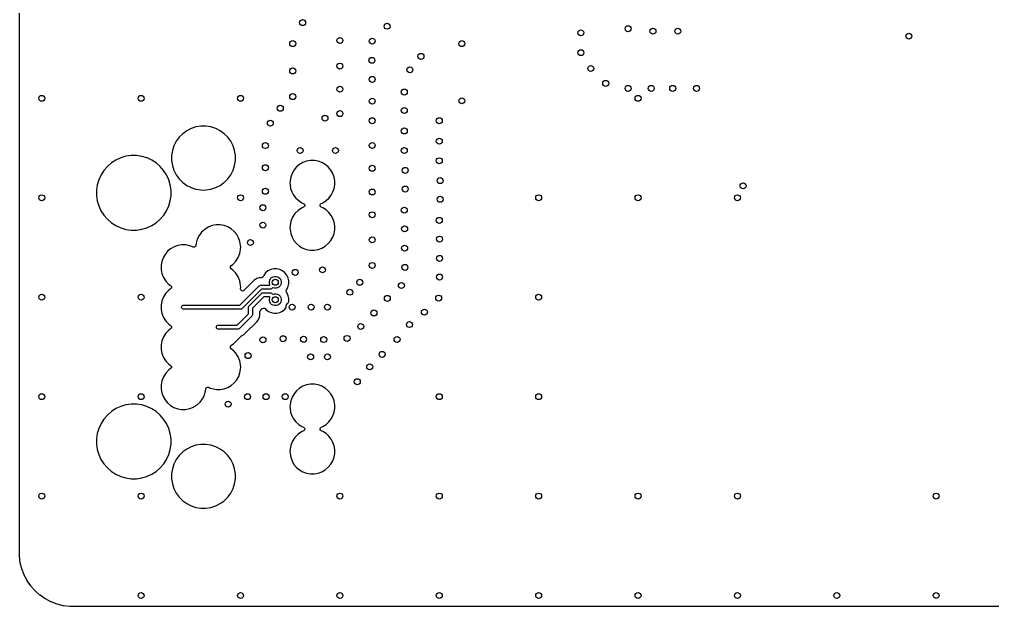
# Model space of a CAD drawing. Header units: inches. Extents: x 5.8 to 18, y -6.4 to -1.3.
# Drawn here: x 14.091 to 16.049, y -6.36 to -5.18 of the extents above; entities that cross this region are included whole.
import ezdxf

# ---------------------------------------------------------------- set-up
doc = ezdxf.new("R2010")
doc.units = ezdxf.units.IN
doc.header["$MEASUREMENT"] = 0
doc.layers.add('B.Cu', color=153, linetype='CONTINUOUS', true_color=0x4d7fc4)

msp = doc.modelspace()

# ---------------------------------------------------------------- linework, layer by layer
at = {"layer": 'B.Cu', "linetype": 'CONTINUOUS'}
for p, q in [((14.0907, -5.2408), (14.0907, -4.7533)), ((14.0907, -5.2658), (14.0907, -5.2408)), ((14.0907, -5.5283), (14.0907, -5.2658)), ((14.4274, -5.4033), (14.4192, -5.4093)), ((14.4364, -5.3987), (14.4274, -5.4033)), ((14.446, -5.3956), (14.4364, -5.3987)), ((14.456, -5.394), (14.446, -5.3956)), ((14.4611, -5.3939), (14.456, -5.394)), ((14.4661, -5.394), (14.4611, -5.3939)), ((14.4761, -5.3956), (14.4661, -5.394)), ((14.4857, -5.3987), (14.4761, -5.3956)), ((14.4947, -5.4033), (14.4857, -5.3987)), ((14.5029, -5.4093), (14.4947, -5.4033)), ((14.4121, -5.4164), (14.4062, -5.4246)), ((14.4192, -5.4093), (14.4121, -5.4164)), ((14.51, -5.4164), (14.5029, -5.4093)), ((14.516, -5.4246), (14.51, -5.4164)), ((14.3984, -5.4432), (14.3969, -5.4532)), ((14.4016, -5.4336), (14.3984, -5.4432)), ((14.4062, -5.4246), (14.4016, -5.4336)), ((14.5206, -5.4336), (14.516, -5.4246)), ((14.5237, -5.4432), (14.5206, -5.4336)), ((14.5253, -5.4532), (14.5237, -5.4432)), ((14.2849, -5.4623), (14.2758, -5.4681)), ((14.2946, -5.4578), (14.2849, -5.4623)), ((14.3049, -5.4548), (14.2946, -5.4578)), ((14.3156, -5.4533), (14.3049, -5.4548)), ((14.3209, -5.4532), (14.3156, -5.4533)), ((14.3262, -5.4533), (14.3209, -5.4532)), ((14.3368, -5.4549), (14.3262, -5.4533)), ((14.3471, -5.4579), (14.3368, -5.4549)), ((14.3478, -5.4582), (14.3471, -5.4579)), ((14.3568, -5.4624), (14.3478, -5.4582)), ((14.3658, -5.4682), (14.3568, -5.4624)), ((14.3969, -5.4532), (14.3968, -5.4582)), ((14.3968, -5.4582), (14.3969, -5.4633)), ((14.3969, -5.4633), (14.3984, -5.4733)), ((14.5237, -5.4733), (14.5253, -5.4633)), ((14.5254, -5.4582), (14.5253, -5.4532)), ((14.5253, -5.4633), (14.5254, -5.4582)), ((14.6765, -5.4631), (14.6686, -5.4645)), ((14.6803, -5.463), (14.6765, -5.4631)), ((14.6842, -5.4631), (14.6803, -5.463)), ((14.692, -5.4646), (14.6842, -5.4631)), ((14.2607, -5.4832), (14.2549, -5.4923)), ((14.2677, -5.4751), (14.2607, -5.4832)), ((14.2758, -5.4681), (14.2677, -5.4751)), ((14.3739, -5.4752), (14.3658, -5.4682)), ((14.3809, -5.4833), (14.3739, -5.4752)), ((14.3984, -5.4733), (14.4016, -5.4829)), ((14.4016, -5.4829), (14.4062, -5.4919)), ((14.516, -5.4919), (14.5206, -5.4829)), ((14.5206, -5.4829), (14.5237, -5.4733)), ((14.6433, -5.4823), (14.6393, -5.4891)), ((14.6483, -5.4762), (14.6433, -5.4823)), ((14.6544, -5.4711), (14.6483, -5.4762)), ((14.6612, -5.4672), (14.6544, -5.4711)), ((14.6686, -5.4645), (14.6612, -5.4672)), ((14.6994, -5.4673), (14.692, -5.4646)), ((14.7062, -5.4712), (14.6994, -5.4673)), ((14.7122, -5.4763), (14.7062, -5.4712)), ((14.7173, -5.4824), (14.7122, -5.4763)), ((14.7212, -5.4892), (14.7173, -5.4824)), ((14.2504, -5.502), (14.2474, -5.5123)), ((14.2549, -5.4923), (14.2504, -5.502)), ((14.3867, -5.4924), (14.3809, -5.4833)), ((14.3912, -5.5021), (14.3867, -5.4924)), ((14.3942, -5.5124), (14.3912, -5.5021)), ((14.4062, -5.4919), (14.4121, -5.5001)), ((14.4121, -5.5001), (14.4192, -5.5072)), ((14.5029, -5.5072), (14.51, -5.5001)), ((14.51, -5.5001), (14.516, -5.4919)), ((14.6366, -5.4965), (14.6352, -5.5043)), ((14.6393, -5.4891), (14.6366, -5.4965)), ((14.7239, -5.4966), (14.7212, -5.4892)), ((14.7253, -5.5044), (14.7239, -5.4966)), ((14.2474, -5.5123), (14.2459, -5.523)), ((14.3957, -5.523), (14.3942, -5.5124)), ((14.4192, -5.5072), (14.4274, -5.5132)), ((14.4274, -5.5132), (14.4364, -5.5177)), ((14.4364, -5.5177), (14.446, -5.5209)), ((14.446, -5.5209), (14.456, -5.5225)), ((14.456, -5.5225), (14.4611, -5.5226)), ((14.4611, -5.5226), (14.4661, -5.5225)), ((14.4661, -5.5225), (14.4761, -5.5209)), ((14.4761, -5.5209), (14.4857, -5.5177)), ((14.4857, -5.5177), (14.4947, -5.5132)), ((14.4947, -5.5132), (14.5015, -5.5083)), ((14.5015, -5.5083), (14.5029, -5.5072)), ((14.6352, -5.5043), (14.6351, -5.5083)), ((14.6351, -5.5083), (14.6352, -5.512)), ((14.6352, -5.512), (14.6365, -5.5194)), ((14.6365, -5.5194), (14.6389, -5.5265)), ((14.7216, -5.5265), (14.7241, -5.5194)), ((14.7241, -5.5194), (14.7253, -5.512)), ((14.7254, -5.5083), (14.7253, -5.5044)), ((14.7253, -5.512), (14.7254, -5.5083)), ((14.0907, -5.6779), (14.0907, -5.5283)), ((14.2459, -5.523), (14.2458, -5.5283)), ((14.2458, -5.5283), (14.2459, -5.5337)), ((14.2459, -5.5337), (14.2474, -5.5443)), ((14.3942, -5.5443), (14.3957, -5.5336)), ((14.3958, -5.5283), (14.3957, -5.523)), ((14.3957, -5.5336), (14.3958, -5.5283)), ((14.6389, -5.5265), (14.6425, -5.5331)), ((14.6425, -5.5331), (14.6471, -5.539)), ((14.6471, -5.539), (14.6527, -5.544)), ((14.7078, -5.544), (14.7134, -5.539)), ((14.7134, -5.539), (14.718, -5.5331)), ((14.718, -5.5331), (14.7216, -5.5265)), ((14.2474, -5.5443), (14.2504, -5.5546)), ((14.2504, -5.5546), (14.2548, -5.5644)), ((14.3868, -5.5643), (14.3912, -5.5545)), ((14.3912, -5.5545), (14.3942, -5.5443)), ((14.6585, -5.5588), (14.6513, -5.5638)), ((14.6527, -5.544), (14.659, -5.5481)), ((14.6625, -5.557), (14.6585, -5.5588)), ((14.659, -5.5481), (14.6625, -5.5497)), ((14.6625, -5.5497), (14.6643, -5.5513)), ((14.6638, -5.556), (14.6625, -5.557)), ((14.6648, -5.5538), (14.6638, -5.556)), ((14.6643, -5.5513), (14.6648, -5.5538)), ((14.6957, -5.5529), (14.6967, -5.5506)), ((14.6962, -5.5553), (14.6957, -5.5529)), ((14.698, -5.557), (14.6962, -5.5553)), ((14.6967, -5.5506), (14.698, -5.5497)), ((14.698, -5.5497), (14.7015, -5.5481)), ((14.7015, -5.5585), (14.698, -5.557)), ((14.7015, -5.5481), (14.7078, -5.544)), ((14.7078, -5.5626), (14.7015, -5.5585)), ((14.2548, -5.5644), (14.2606, -5.5734)), ((14.2606, -5.5734), (14.2677, -5.5815)), ((14.374, -5.5814), (14.381, -5.5733)), ((14.381, -5.5733), (14.3868, -5.5643)), ((14.6403, -5.5774), (14.637, -5.5855)), ((14.6451, -5.5701), (14.6403, -5.5774)), ((14.6513, -5.5638), (14.6451, -5.5701)), ((14.7134, -5.5677), (14.7078, -5.5626)), ((14.718, -5.5736), (14.7134, -5.5677)), ((14.7216, -5.5802), (14.718, -5.5736)), ((14.724, -5.5873), (14.7216, -5.5802)), ((14.2677, -5.5815), (14.2758, -5.5885)), ((14.2758, -5.5885), (14.2848, -5.5943)), ((14.2848, -5.5943), (14.2946, -5.5987)), ((14.2946, -5.5987), (14.3049, -5.6017)), ((14.3369, -5.6016), (14.3471, -5.5986)), ((14.3471, -5.5986), (14.3569, -5.5942)), ((14.3569, -5.5942), (14.3659, -5.5884)), ((14.3659, -5.5884), (14.374, -5.5814)), ((14.4707, -5.5973), (14.4636, -5.6017)), ((14.4785, -5.5942), (14.4707, -5.5973)), ((14.4868, -5.5927), (14.4785, -5.5942)), ((14.491, -5.5926), (14.4868, -5.5927)), ((14.4949, -5.5927), (14.491, -5.5926)), ((14.5026, -5.5941), (14.4949, -5.5927)), ((14.51, -5.5968), (14.5026, -5.5941)), ((14.5168, -5.6008), (14.51, -5.5968)), ((14.5228, -5.6059), (14.5168, -5.6008)), ((14.6353, -5.5941), (14.6351, -5.5984)), ((14.6351, -5.5984), (14.6352, -5.6023)), ((14.637, -5.5855), (14.6353, -5.5941)), ((14.7253, -5.5947), (14.724, -5.5873)), ((14.7254, -5.5984), (14.7253, -5.5947)), ((14.7253, -5.6023), (14.7254, -5.5984)), ((14.3049, -5.6017), (14.3156, -5.6032)), ((14.3156, -5.6032), (14.3209, -5.6033)), ((14.3209, -5.6033), (14.3262, -5.6032)), ((14.3262, -5.6032), (14.3369, -5.6016)), ((14.4523, -5.6141), (14.4486, -5.6217)), ((14.4574, -5.6074), (14.4523, -5.6141)), ((14.4636, -5.6017), (14.4574, -5.6074)), ((14.5279, -5.6119), (14.5228, -5.6059)), ((14.5318, -5.6187), (14.5279, -5.6119)), ((14.5345, -5.6261), (14.5318, -5.6187)), ((14.6352, -5.6023), (14.6366, -5.6101)), ((14.6366, -5.6101), (14.6393, -5.6175)), ((14.6393, -5.6175), (14.6432, -5.6244)), ((14.7173, -5.6243), (14.7212, -5.6175)), ((14.7212, -5.6175), (14.7239, -5.6101)), ((14.7239, -5.6101), (14.7253, -5.6023)), ((14.4018, -5.6369), (14.3949, -5.6408)), ((14.4092, -5.6342), (14.4018, -5.6369)), ((14.417, -5.6328), (14.4092, -5.6342)), ((14.4209, -5.6327), (14.417, -5.6328)), ((14.4258, -5.633), (14.4209, -5.6327)), ((14.4357, -5.6353), (14.4258, -5.633)), ((14.4404, -5.6373), (14.4357, -5.6353)), ((14.4428, -5.6376), (14.4404, -5.6373)), ((14.4449, -5.6363), (14.4428, -5.6376)), ((14.4459, -5.6341), (14.4449, -5.6363)), ((14.4464, -5.6298), (14.4459, -5.6341)), ((14.4486, -5.6217), (14.4464, -5.6298)), ((14.5359, -5.6339), (14.5345, -5.6261)), ((14.536, -5.6378), (14.5359, -5.6339)), ((14.5359, -5.6421), (14.536, -5.6378)), ((14.6432, -5.6244), (14.6483, -5.6304)), ((14.6483, -5.6304), (14.6543, -5.6355)), ((14.6543, -5.6355), (14.6612, -5.6394)), ((14.6612, -5.6394), (14.6686, -5.642)), ((14.692, -5.642), (14.6994, -5.6393)), ((14.6994, -5.6393), (14.7062, -5.6353)), ((14.7062, -5.6353), (14.7122, -5.6303)), ((14.7122, -5.6303), (14.7173, -5.6243)), ((14.3799, -5.6588), (14.3772, -5.6662)), ((14.3838, -5.652), (14.3799, -5.6588)), ((14.3889, -5.6459), (14.3838, -5.652)), ((14.3949, -5.6408), (14.3889, -5.6459)), ((14.5263, -5.6659), (14.531, -5.6586)), ((14.531, -5.6586), (14.5343, -5.6506)), ((14.5343, -5.6506), (14.5359, -5.6421)), ((14.6686, -5.642), (14.6764, -5.6434)), ((14.6764, -5.6434), (14.6803, -5.6434)), ((14.6803, -5.6434), (14.6842, -5.6433)), ((14.6842, -5.6433), (14.692, -5.642)), ((14.0907, -6.0283), (14.0907, -5.6779)), ((14.3758, -5.674), (14.3757, -5.6779)), ((14.3757, -5.6779), (14.3758, -5.6822)), ((14.3772, -5.6662), (14.3758, -5.674)), ((14.5153, -5.6767), (14.5168, -5.6747)), ((14.5153, -5.6791), (14.5153, -5.6767)), ((14.5168, -5.6812), (14.5153, -5.6791)), ((14.5168, -5.6747), (14.5203, -5.6721)), ((14.5203, -5.6721), (14.5263, -5.6659)), ((14.3758, -5.6822), (14.3774, -5.6908)), ((14.3774, -5.6908), (14.3807, -5.6988)), ((14.5203, -5.6837), (14.5168, -5.6812)), ((14.5263, -5.69), (14.5203, -5.6837)), ((14.531, -5.6973), (14.5263, -5.69)), ((14.5342, -5.7053), (14.531, -5.6973)), ((14.581, -5.697), (14.5793, -5.6988)), ((14.5824, -5.6942), (14.581, -5.697)), ((14.5862, -5.6893), (14.5824, -5.6942)), ((14.5909, -5.6853), (14.5862, -5.6893)), ((14.5965, -5.6826), (14.5909, -5.6853)), ((14.596, -5.7009), (14.5982, -5.6987)), ((14.6025, -5.6812), (14.5965, -5.6826)), ((14.5982, -5.6987), (14.601, -5.6972)), ((14.601, -5.6972), (14.604, -5.6963)), ((14.6055, -5.6811), (14.6025, -5.6812)), ((14.604, -5.6963), (14.6071, -5.6963)), ((14.6085, -5.6812), (14.6055, -5.6811)), ((14.6071, -5.6963), (14.6101, -5.6972)), ((14.6145, -5.6826), (14.6085, -5.6812)), ((14.6101, -5.6972), (14.6129, -5.6987)), ((14.6129, -5.6987), (14.6151, -5.7009)), ((14.62, -5.6852), (14.6145, -5.6826)), ((14.6248, -5.689), (14.62, -5.6852)), ((14.6286, -5.6938), (14.6248, -5.689)), ((14.6312, -5.6993), (14.6286, -5.6938)), ((14.3807, -5.6988), (14.3854, -5.706)), ((14.3854, -5.706), (14.3914, -5.7123)), ((14.3914, -5.7123), (14.3949, -5.7149)), ((14.3949, -5.7149), (14.3964, -5.7169)), ((14.3964, -5.7169), (14.3964, -5.7193)), ((14.5359, -5.7138), (14.5342, -5.7053)), ((14.5344, -5.7542), (14.5732, -5.7155)), ((14.5358, -5.7216), (14.536, -5.718)), ((14.536, -5.718), (14.5359, -5.7138)), ((14.5624, -5.7048), (14.5426, -5.7247)), ((14.5643, -5.7032), (14.5624, -5.7048)), ((14.5687, -5.7007), (14.5643, -5.7032)), ((14.5736, -5.6993), (14.5687, -5.7007)), ((14.5732, -5.7155), (14.5738, -5.715)), ((14.5761, -5.6993), (14.5736, -5.6993)), ((14.5738, -5.715), (14.5752, -5.7144)), ((14.5752, -5.7144), (14.5759, -5.7143)), ((14.5759, -5.7143), (14.5939, -5.7143)), ((14.5774, -5.6993), (14.5761, -5.6993)), ((14.5793, -5.6988), (14.5774, -5.6993)), ((14.5936, -5.7067), (14.5945, -5.7037)), ((14.5936, -5.7098), (14.5936, -5.7067)), ((14.5945, -5.7128), (14.5936, -5.7098)), ((14.5939, -5.7143), (14.5948, -5.7134)), ((14.5945, -5.7037), (14.596, -5.7009)), ((14.5948, -5.7134), (14.5945, -5.7128)), ((14.6129, -5.7178), (14.6101, -5.7193)), ((14.6151, -5.7156), (14.6129, -5.7178)), ((14.6151, -5.7009), (14.6166, -5.7037)), ((14.6166, -5.7128), (14.6151, -5.7156)), ((14.6166, -5.7037), (14.6175, -5.7067)), ((14.6175, -5.7098), (14.6166, -5.7128)), ((14.6175, -5.7067), (14.6175, -5.7098)), ((14.6295, -5.7213), (14.6316, -5.7163)), ((14.6326, -5.7053), (14.6312, -5.6993)), ((14.6316, -5.7163), (14.6326, -5.7109)), ((14.6327, -5.7083), (14.6326, -5.7053)), ((14.6326, -5.7109), (14.6327, -5.7083)), ((14.3807, -5.7374), (14.3775, -5.7455)), ((14.3854, -5.7302), (14.3807, -5.7374)), ((14.3914, -5.7239), (14.3854, -5.7302)), ((14.3949, -5.7213), (14.3914, -5.7239)), ((14.3964, -5.7193), (14.3949, -5.7213)), ((14.5362, -5.7236), (14.5358, -5.7216)), ((14.538, -5.7254), (14.5362, -5.7236)), ((14.5404, -5.7258), (14.538, -5.7254)), ((14.5776, -5.7222), (14.5388, -5.761)), ((14.5426, -5.7247), (14.5404, -5.7258)), ((14.5528, -5.7555), (14.5778, -5.7305)), ((14.5822, -5.7372), (14.5595, -5.7599)), ((14.5956, -5.7222), (14.5776, -5.7222)), ((14.5778, -5.7305), (14.5784, -5.73)), ((14.5784, -5.73), (14.5798, -5.7294)), ((14.5798, -5.7294), (14.5806, -5.7293)), ((14.5806, -5.7293), (14.5956, -5.7293)), ((14.5939, -5.7372), (14.5822, -5.7372)), ((14.5948, -5.7381), (14.5939, -5.7372)), ((14.5963, -5.7221), (14.5956, -5.7222)), ((14.5956, -5.7293), (14.5963, -5.7294)), ((14.5977, -5.7215), (14.5963, -5.7221)), ((14.5963, -5.7294), (14.5977, -5.73)), ((14.5983, -5.721), (14.5977, -5.7215)), ((14.5977, -5.73), (14.5983, -5.7305)), ((14.6004, -5.719), (14.5983, -5.721)), ((14.5983, -5.7305), (14.6004, -5.7325)), ((14.601, -5.7193), (14.6004, -5.719)), ((14.6004, -5.7325), (14.601, -5.7322)), ((14.604, -5.7202), (14.601, -5.7193)), ((14.601, -5.7322), (14.604, -5.7313)), ((14.6071, -5.7202), (14.604, -5.7202)), ((14.604, -5.7313), (14.6071, -5.7313)), ((14.6101, -5.7193), (14.6071, -5.7202)), ((14.6071, -5.7313), (14.6101, -5.7322)), ((14.6101, -5.7322), (14.6129, -5.7337)), ((14.6129, -5.7337), (14.6151, -5.7359)), ((14.6151, -5.7359), (14.6166, -5.7387)), ((14.6273, -5.7255), (14.628, -5.7236)), ((14.628, -5.7279), (14.6273, -5.7255)), ((14.628, -5.7236), (14.6295, -5.7213)), ((14.6294, -5.7302), (14.628, -5.7279)), ((14.6315, -5.7353), (14.6294, -5.7302)), ((14.6326, -5.7406), (14.6315, -5.7353)), ((14.3758, -5.754), (14.3757, -5.7583)), ((14.3775, -5.7455), (14.3758, -5.754)), ((14.417, -5.7574), (14.4176, -5.756)), ((14.417, -5.7589), (14.417, -5.7574)), ((14.4176, -5.756), (14.4186, -5.7549)), ((14.4186, -5.7549), (14.4201, -5.7543)), ((14.4201, -5.7543), (14.4208, -5.7542)), ((14.4208, -5.7542), (14.5344, -5.7542)), ((14.5516, -5.7582), (14.5517, -5.7575)), ((14.5517, -5.7575), (14.5523, -5.7561)), ((14.5523, -5.7561), (14.5528, -5.7555)), ((14.5936, -5.7417), (14.5945, -5.7387)), ((14.5936, -5.7448), (14.5936, -5.7417)), ((14.5945, -5.7478), (14.5936, -5.7448)), ((14.5945, -5.7387), (14.5948, -5.7381)), ((14.596, -5.7506), (14.5945, -5.7478)), ((14.5982, -5.7528), (14.596, -5.7506)), ((14.601, -5.7543), (14.5982, -5.7528)), ((14.604, -5.7552), (14.601, -5.7543)), ((14.6071, -5.7552), (14.604, -5.7552)), ((14.6101, -5.7543), (14.6071, -5.7552)), ((14.6129, -5.7528), (14.6101, -5.7543)), ((14.6151, -5.7506), (14.6129, -5.7528)), ((14.6166, -5.7478), (14.6151, -5.7506)), ((14.6166, -5.7387), (14.6175, -5.7417)), ((14.6175, -5.7448), (14.6166, -5.7478)), ((14.6175, -5.7417), (14.6175, -5.7448)), ((14.6276, -5.7567), (14.6284, -5.7537)), ((14.6276, -5.7589), (14.6276, -5.7567)), ((14.6284, -5.7537), (14.63, -5.7509)), ((14.63, -5.7509), (14.632, -5.749)), ((14.632, -5.749), (14.6326, -5.7463)), ((14.6327, -5.7433), (14.6326, -5.7406)), ((14.6326, -5.7463), (14.6327, -5.7433)), ((14.3757, -5.7583), (14.3758, -5.7625)), ((14.3758, -5.7625), (14.3774, -5.7711)), ((14.3774, -5.7711), (14.3807, -5.7791)), ((14.4176, -5.7604), (14.417, -5.7589)), ((14.4186, -5.7614), (14.4176, -5.7604)), ((14.4201, -5.762), (14.4186, -5.7614)), ((14.4208, -5.7621), (14.4201, -5.762)), ((14.536, -5.7621), (14.4208, -5.7621)), ((14.5288, -5.7944), (14.5516, -5.7716)), ((14.5583, -5.776), (14.5333, -5.8011)), ((14.5368, -5.762), (14.536, -5.7621)), ((14.5382, -5.7614), (14.5368, -5.762)), ((14.5388, -5.761), (14.5382, -5.7614)), ((14.5516, -5.7716), (14.5516, -5.7582)), ((14.5588, -5.7754), (14.5583, -5.776)), ((14.5594, -5.774), (14.5588, -5.7754)), ((14.5595, -5.7732), (14.5594, -5.774)), ((14.5595, -5.7599), (14.5595, -5.7732)), ((14.5733, -5.7806), (14.5745, -5.7757)), ((14.5745, -5.7757), (14.5746, -5.7732)), ((14.5746, -5.7677), (14.5753, -5.7653)), ((14.5746, -5.7732), (14.5746, -5.7677)), ((14.5753, -5.7653), (14.5758, -5.7649)), ((14.5758, -5.7649), (14.5795, -5.7611)), ((14.5795, -5.7611), (14.5817, -5.76)), ((14.5817, -5.76), (14.5841, -5.7604)), ((14.5841, -5.7604), (14.5852, -5.7612)), ((14.5852, -5.7612), (14.5872, -5.7634)), ((14.5872, -5.7634), (14.5919, -5.7668)), ((14.5919, -5.7668), (14.5971, -5.7691)), ((14.5971, -5.7691), (14.6027, -5.7703)), ((14.6027, -5.7703), (14.6055, -5.7704)), ((14.6055, -5.7704), (14.6085, -5.7703)), ((14.6085, -5.7703), (14.6145, -5.7689)), ((14.6145, -5.7689), (14.62, -5.7663)), ((14.62, -5.7663), (14.6248, -5.7625)), ((14.6248, -5.7625), (14.6276, -5.7589)), ((14.3807, -5.7791), (14.3854, -5.7863)), ((14.3854, -5.7863), (14.3914, -5.7926)), ((14.3914, -5.7926), (14.3949, -5.7952)), ((14.3949, -5.7952), (14.3964, -5.7972)), ((14.487, -5.7976), (14.4876, -5.7961)), ((14.4876, -5.7961), (14.4887, -5.7951)), ((14.4887, -5.7951), (14.4901, -5.7945)), ((14.4901, -5.7945), (14.4909, -5.7944)), ((14.4909, -5.7944), (14.5288, -5.7944)), ((14.5439, -5.8117), (14.569, -5.7868)), ((14.569, -5.7868), (14.5707, -5.7849)), ((14.5707, -5.7849), (14.5733, -5.7806)), ((14.3854, -5.8105), (14.3807, -5.8178)), ((14.3914, -5.8042), (14.3854, -5.8105)), ((14.3949, -5.8016), (14.3914, -5.8042)), ((14.3964, -5.7997), (14.3949, -5.8016)), ((14.3964, -5.7972), (14.3964, -5.7997)), ((14.487, -5.7991), (14.487, -5.7976)), ((14.4876, -5.8005), (14.487, -5.7991)), ((14.4887, -5.8016), (14.4876, -5.8005)), ((14.4901, -5.8022), (14.4887, -5.8016)), ((14.4909, -5.8023), (14.4901, -5.8022)), ((14.5305, -5.8023), (14.4909, -5.8023)), ((14.5227, -5.8303), (14.5376, -5.8162)), ((14.5312, -5.8022), (14.5305, -5.8023)), ((14.5327, -5.8016), (14.5312, -5.8022)), ((14.5333, -5.8011), (14.5327, -5.8016)), ((14.5376, -5.8162), (14.5386, -5.8155)), ((14.5386, -5.8155), (14.5401, -5.8148)), ((14.5401, -5.8148), (14.5427, -5.8129)), ((14.5427, -5.8129), (14.5439, -5.8117)), ((14.5439, -5.8117), (14.5439, -5.8117)), ((14.3758, -5.8343), (14.3757, -5.8386)), ((14.3775, -5.8258), (14.3758, -5.8343)), ((14.3807, -5.8178), (14.3775, -5.8258)), ((14.5153, -5.8373), (14.5168, -5.8353)), ((14.5168, -5.8353), (14.5184, -5.8342)), ((14.5168, -5.8353), (14.5168, -5.8353)), ((14.5184, -5.8342), (14.5213, -5.8318)), ((14.5213, -5.8318), (14.5226, -5.8304)), ((14.5226, -5.8304), (14.5227, -5.8303)), ((14.3757, -5.8386), (14.3758, -5.8428)), ((14.3758, -5.8428), (14.3774, -5.8514)), ((14.3774, -5.8514), (14.3807, -5.8594)), ((14.5153, -5.8398), (14.5153, -5.8373)), ((14.5168, -5.8418), (14.5153, -5.8398)), ((14.5203, -5.8444), (14.5168, -5.8418)), ((14.5216, -5.8457), (14.5203, -5.8444)), ((14.5263, -5.8506), (14.5216, -5.8457)), ((14.531, -5.8579), (14.5263, -5.8506)), ((14.3807, -5.8594), (14.3854, -5.8667)), ((14.3854, -5.8667), (14.3914, -5.8729)), ((14.3914, -5.8729), (14.3949, -5.8755)), ((14.5342, -5.8659), (14.531, -5.8579)), ((14.5359, -5.8744), (14.5342, -5.8659)), ((14.536, -5.8787), (14.5359, -5.8744)), ((14.3854, -5.8908), (14.3807, -5.8981)), ((14.3914, -5.8845), (14.3854, -5.8908)), ((14.3949, -5.8819), (14.3914, -5.8845)), ((14.3949, -5.8755), (14.3964, -5.8775)), ((14.3964, -5.88), (14.3949, -5.8819)), ((14.3964, -5.8775), (14.3964, -5.88)), ((14.5319, -5.8978), (14.5345, -5.8904)), ((14.5345, -5.8904), (14.5359, -5.8826)), ((14.5359, -5.8826), (14.536, -5.8787)), ((14.3775, -5.9061), (14.3758, -5.9146)), ((14.3807, -5.8981), (14.3775, -5.9061)), ((14.5168, -5.9157), (14.5229, -5.9106)), ((14.5229, -5.9106), (14.5279, -5.9046)), ((14.5279, -5.9046), (14.5302, -5.9007)), ((14.5302, -5.9007), (14.5319, -5.8978)), ((14.6765, -5.9131), (14.6686, -5.9145)), ((14.6803, -5.913), (14.6765, -5.9131)), ((14.6842, -5.9131), (14.6803, -5.913)), ((14.692, -5.9146), (14.6842, -5.9131)), ((14.3758, -5.9146), (14.3757, -5.9189)), ((14.3757, -5.9189), (14.3758, -5.9228)), ((14.3758, -5.9228), (14.3771, -5.9306)), ((14.3771, -5.9306), (14.3798, -5.938)), ((14.4631, -5.9349), (14.4653, -5.9268)), ((14.4653, -5.9268), (14.4657, -5.9226)), ((14.4657, -5.9226), (14.4668, -5.9203)), ((14.4668, -5.9203), (14.4689, -5.9191)), ((14.4689, -5.9191), (14.4714, -5.9194)), ((14.4714, -5.9194), (14.4714, -5.9194)), ((14.4714, -5.9194), (14.4745, -5.9208)), ((14.4745, -5.9208), (14.4809, -5.9228)), ((14.4809, -5.9228), (14.4876, -5.9237)), ((14.4876, -5.9237), (14.4909, -5.9237)), ((14.4909, -5.9237), (14.4949, -5.9237)), ((14.4949, -5.9237), (14.5027, -5.9223)), ((14.5027, -5.9223), (14.51, -5.9196)), ((14.51, -5.9196), (14.5168, -5.9157)), ((14.6433, -5.9323), (14.6393, -5.9391)), ((14.6483, -5.9262), (14.6433, -5.9323)), ((14.6544, -5.9211), (14.6483, -5.9262)), ((14.6612, -5.9172), (14.6544, -5.9211)), ((14.6686, -5.9145), (14.6612, -5.9172)), ((14.6994, -5.9173), (14.692, -5.9146)), ((14.7062, -5.9212), (14.6994, -5.9173)), ((14.7122, -5.9263), (14.7062, -5.9212)), ((14.7173, -5.9324), (14.7122, -5.9263)), ((14.7212, -5.9392), (14.7173, -5.9324)), ((14.3156, -5.9533), (14.3049, -5.9548)), ((14.3209, -5.9532), (14.3156, -5.9533)), ((14.3262, -5.9533), (14.3209, -5.9532)), ((14.3368, -5.9549), (14.3262, -5.9533)), ((14.3798, -5.938), (14.3838, -5.9448)), ((14.3838, -5.9448), (14.3888, -5.9509)), ((14.3888, -5.9509), (14.3949, -5.9559)), ((14.4482, -5.9548), (14.4544, -5.9491)), ((14.4544, -5.9491), (14.4594, -5.9424)), ((14.4594, -5.9424), (14.4631, -5.9349)), ((14.6366, -5.9465), (14.6352, -5.9543)), ((14.6393, -5.9391), (14.6366, -5.9465)), ((14.7239, -5.9466), (14.7212, -5.9392)), ((14.7253, -5.9544), (14.7239, -5.9466)), ((14.2758, -5.9681), (14.2677, -5.9751)), ((14.2849, -5.9623), (14.2758, -5.9681)), ((14.2946, -5.9578), (14.2849, -5.9623)), ((14.3049, -5.9548), (14.2946, -5.9578)), ((14.3471, -5.9579), (14.3368, -5.9549)), ((14.3568, -5.9624), (14.3471, -5.9579)), ((14.3658, -5.9682), (14.3568, -5.9624)), ((14.3739, -5.9752), (14.3658, -5.9682)), ((14.3949, -5.9559), (14.4017, -5.9598)), ((14.4017, -5.9598), (14.4092, -5.9625)), ((14.4092, -5.9625), (14.417, -5.9638)), ((14.417, -5.9638), (14.4209, -5.9639)), ((14.4209, -5.9639), (14.425, -5.9638)), ((14.425, -5.9638), (14.4333, -5.9623)), ((14.4333, -5.9623), (14.4411, -5.9592)), ((14.4411, -5.9592), (14.4426, -5.9583)), ((14.4426, -5.9583), (14.4482, -5.9548)), ((14.6352, -5.9543), (14.6351, -5.9583)), ((14.6351, -5.9583), (14.6352, -5.962)), ((14.6352, -5.962), (14.6365, -5.9694)), ((14.6365, -5.9694), (14.6389, -5.9765)), ((14.7216, -5.9765), (14.7241, -5.9694)), ((14.7241, -5.9694), (14.7253, -5.962)), ((14.7254, -5.9583), (14.7253, -5.9544)), ((14.7253, -5.962), (14.7254, -5.9583)), ((14.2549, -5.9923), (14.2504, -6.002)), ((14.2607, -5.9832), (14.2549, -5.9923)), ((14.2677, -5.9751), (14.2607, -5.9832)), ((14.3809, -5.9833), (14.3739, -5.9752)), ((14.3867, -5.9924), (14.3809, -5.9833)), ((14.3912, -6.0021), (14.3867, -5.9924)), ((14.6389, -5.9765), (14.6425, -5.9831)), ((14.6425, -5.9831), (14.6471, -5.989)), ((14.6471, -5.989), (14.6527, -5.994)), ((14.7086, -5.9933), (14.7134, -5.989)), ((14.7134, -5.989), (14.718, -5.9831)), ((14.718, -5.9831), (14.7216, -5.9765)), ((14.2504, -6.002), (14.2474, -6.0123)), ((14.3942, -6.0124), (14.3912, -6.0021)), ((14.6585, -6.0088), (14.6513, -6.0138)), ((14.6527, -5.994), (14.659, -5.9981)), ((14.6625, -6.007), (14.6585, -6.0088)), ((14.659, -5.9981), (14.6625, -5.9997)), ((14.6625, -5.9997), (14.6643, -6.0013)), ((14.6638, -6.006), (14.6625, -6.007)), ((14.6648, -6.0038), (14.6638, -6.006)), ((14.6643, -6.0013), (14.6648, -6.0038)), ((14.6957, -6.0029), (14.6967, -6.0006)), ((14.6962, -6.0053), (14.6957, -6.0029)), ((14.698, -6.007), (14.6962, -6.0053)), ((14.6967, -6.0006), (14.698, -5.9997)), ((14.698, -5.9997), (14.7015, -5.9981)), ((14.7015, -6.0085), (14.698, -6.007)), ((14.7015, -5.9981), (14.7078, -5.994)), ((14.7078, -6.0126), (14.7015, -6.0085)), ((14.7078, -5.994), (14.7086, -5.9933)), ((14.0907, -6.2523), (14.0907, -6.0283)), ((14.2459, -6.023), (14.2458, -6.0283)), ((14.2458, -6.0283), (14.2459, -6.0337)), ((14.2474, -6.0123), (14.2459, -6.023)), ((14.3957, -6.023), (14.3942, -6.0124)), ((14.3958, -6.0283), (14.3957, -6.023)), ((14.3957, -6.0336), (14.3958, -6.0283)), ((14.6403, -6.0274), (14.637, -6.0355)), ((14.6451, -6.0201), (14.6403, -6.0274)), ((14.6513, -6.0138), (14.6451, -6.0201)), ((14.7134, -6.0177), (14.7078, -6.0126)), ((14.718, -6.0236), (14.7134, -6.0177)), ((14.7216, -6.0302), (14.718, -6.0236)), ((14.724, -6.0373), (14.7216, -6.0302)), ((14.2459, -6.0337), (14.2474, -6.0443)), ((14.2474, -6.0443), (14.2504, -6.0546)), ((14.3912, -6.0545), (14.3942, -6.0443)), ((14.3942, -6.0443), (14.3957, -6.0336)), ((14.4192, -6.0494), (14.4121, -6.0566)), ((14.4274, -6.0435), (14.4192, -6.0494)), ((14.4364, -6.0389), (14.4274, -6.0435)), ((14.446, -6.0358), (14.4364, -6.0389)), ((14.456, -6.0342), (14.446, -6.0358)), ((14.4611, -6.0341), (14.456, -6.0342)), ((14.4661, -6.0342), (14.4611, -6.0341)), ((14.4761, -6.0358), (14.4661, -6.0342)), ((14.4857, -6.0389), (14.4761, -6.0358)), ((14.4947, -6.0435), (14.4857, -6.0389)), ((14.5029, -6.0494), (14.4947, -6.0435)), ((14.51, -6.0566), (14.5029, -6.0494)), ((14.6353, -6.0441), (14.6351, -6.0484)), ((14.6351, -6.0484), (14.6352, -6.0523)), ((14.637, -6.0355), (14.6353, -6.0441)), ((14.7253, -6.0447), (14.724, -6.0373)), ((14.7254, -6.0484), (14.7253, -6.0447)), ((14.7253, -6.0523), (14.7254, -6.0484)), ((14.2504, -6.0546), (14.2548, -6.0644)), ((14.2548, -6.0644), (14.2606, -6.0734)), ((14.381, -6.0733), (14.3868, -6.0643)), ((14.3868, -6.0643), (14.3912, -6.0545)), ((14.4062, -6.0648), (14.4016, -6.0738)), ((14.4121, -6.0566), (14.4062, -6.0648)), ((14.516, -6.0648), (14.51, -6.0566)), ((14.5206, -6.0738), (14.516, -6.0648)), ((14.6352, -6.0523), (14.6366, -6.0601)), ((14.6366, -6.0601), (14.6393, -6.0675)), ((14.6393, -6.0675), (14.6432, -6.0744)), ((14.7173, -6.0743), (14.7212, -6.0675)), ((14.7212, -6.0675), (14.7239, -6.0601)), ((14.7239, -6.0601), (14.7253, -6.0523)), ((14.2606, -6.0734), (14.2677, -6.0815)), ((14.2677, -6.0815), (14.2758, -6.0885)), ((14.2758, -6.0885), (14.2848, -6.0943)), ((14.3569, -6.0942), (14.3659, -6.0884)), ((14.3659, -6.0884), (14.374, -6.0814)), ((14.374, -6.0814), (14.381, -6.0733)), ((14.3984, -6.0834), (14.3969, -6.0934)), ((14.4016, -6.0738), (14.3984, -6.0834)), ((14.5237, -6.0834), (14.5206, -6.0738)), ((14.5253, -6.0934), (14.5237, -6.0834)), ((14.6432, -6.0744), (14.6483, -6.0804)), ((14.6483, -6.0804), (14.6543, -6.0855)), ((14.6543, -6.0855), (14.6612, -6.0894)), ((14.6612, -6.0894), (14.6686, -6.092)), ((14.692, -6.092), (14.6994, -6.0893)), ((14.6994, -6.0893), (14.7062, -6.0853)), ((14.7062, -6.0853), (14.7122, -6.0803)), ((14.7122, -6.0803), (14.7173, -6.0743)), ((14.2848, -6.0943), (14.2946, -6.0987)), ((14.2946, -6.0987), (14.3049, -6.1017)), ((14.3049, -6.1017), (14.3156, -6.1032)), ((14.3156, -6.1032), (14.3209, -6.1033)), ((14.3209, -6.1033), (14.3262, -6.1032)), ((14.3262, -6.1032), (14.3369, -6.1016)), ((14.3369, -6.1016), (14.3471, -6.0986)), ((14.3471, -6.0986), (14.3476, -6.0984)), ((14.3476, -6.0984), (14.3569, -6.0942)), ((14.3969, -6.0934), (14.3968, -6.0984)), ((14.3968, -6.0984), (14.3969, -6.1034)), ((14.3969, -6.1034), (14.3984, -6.1134)), ((14.5237, -6.1134), (14.5253, -6.1034)), ((14.5254, -6.0984), (14.5253, -6.0934)), ((14.5253, -6.1034), (14.5254, -6.0984)), ((14.6686, -6.092), (14.6764, -6.0934)), ((14.6764, -6.0934), (14.6803, -6.0934)), ((14.6803, -6.0934), (14.6842, -6.0933)), ((14.6842, -6.0933), (14.692, -6.092)), ((14.3984, -6.1134), (14.4016, -6.1231)), ((14.4016, -6.1231), (14.4062, -6.1321)), ((14.516, -6.1321), (14.5206, -6.1231)), ((14.5206, -6.1231), (14.5237, -6.1134)), ((14.4062, -6.1321), (14.4121, -6.1402)), ((14.4121, -6.1402), (14.4192, -6.1474)), ((14.4192, -6.1474), (14.4274, -6.1533)), ((14.4947, -6.1533), (14.5029, -6.1474)), ((14.5029, -6.1474), (14.51, -6.1402)), ((14.51, -6.1402), (14.516, -6.1321)), ((14.4274, -6.1533), (14.4364, -6.1579)), ((14.4364, -6.1579), (14.446, -6.161)), ((14.446, -6.161), (14.456, -6.1626)), ((14.456, -6.1626), (14.4611, -6.1627)), ((14.4611, -6.1627), (14.4661, -6.1626)), ((14.4661, -6.1626), (14.4761, -6.161)), ((14.4761, -6.161), (14.4857, -6.1579)), ((14.4857, -6.1579), (14.4947, -6.1533)), ((14.0907, -6.2524), (14.0907, -6.2523)), ((14.0908, -6.2587), (14.0907, -6.2524)), ((14.0908, -6.2591), (14.0908, -6.2587)), ((14.0924, -6.2716), (14.0908, -6.2591)), ((14.0924, -6.2721), (14.0924, -6.2716)), ((14.0955, -6.2842), (14.0924, -6.2721)), ((14.0956, -6.2847), (14.0955, -6.2842)), ((14.1001, -6.2965), (14.0956, -6.2847)), ((14.1003, -6.2969), (14.1001, -6.2965)), ((14.1061, -6.308), (14.1003, -6.2969)), ((14.1063, -6.3084), (14.1061, -6.308)), ((14.1135, -6.3188), (14.1063, -6.3084)), ((14.1138, -6.3192), (14.1135, -6.3188)), ((14.1221, -6.3286), (14.1138, -6.3192)), ((14.1224, -6.3289), (14.1221, -6.3286)), ((14.1319, -6.3372), (14.1224, -6.3289)), ((14.1322, -6.3375), (14.1319, -6.3372)), ((14.1426, -6.3447), (14.1322, -6.3375)), ((14.143, -6.3449), (14.1426, -6.3447)), ((14.1541, -6.3508), (14.143, -6.3449)), ((14.1545, -6.3509), (14.1541, -6.3508)), ((14.1663, -6.3554), (14.1545, -6.3509)), ((14.1668, -6.3555), (14.1663, -6.3554)), ((14.179, -6.3586), (14.1668, -6.3555)), ((14.1794, -6.3586), (14.179, -6.3586)), ((14.1919, -6.3602), (14.1794, -6.3586)), ((14.1923, -6.3602), (14.1919, -6.3602)), ((14.1986, -6.3603), (14.1923, -6.3602)), ((14.1987, -6.3603), (14.1986, -6.3603)), ((17.8994, -6.3603), (14.1987, -6.3603))]:
    msp.add_line(p, q, dxfattribs=at)
at = {"layer": 'B.Cu'}
for centre, radius in [((14.6606, -5.186), 0.006), ((14.8306, -5.1932), 0.006), ((15.2206, -5.2064), 0.006), ((15.3156, -5.1982), 0.006), ((15.3656, -5.2032), 0.006), ((15.4156, -5.2032), 0.006), ((15.8806, -5.2132), 0.006), ((14.6406, -5.2282), 0.006), ((14.7356, -5.2218), 0.006), ((14.8006, -5.2232), 0.006), ((14.981, -5.2282), 0.006), ((14.8987, -5.2539), 0.006), ((15.2206, -5.2464), 0.006), ((14.7356, -5.2734), 0.006), ((14.8, -5.2618), 0.006), ((14.6406, -5.2832), 0.006), ((14.8764, -5.2809), 0.006), ((15.2406, -5.2782), 0.006), ((14.8006, -5.3001), 0.006), ((15.2706, -5.3082), 0.006), ((14.7356, -5.3199), 0.006), ((14.8652, -5.3256), 0.006), ((15.3156, -5.3182), 0.006), ((15.3622, -5.3182), 0.006), ((15.4054, -5.3182), 0.006), ((15.4533, -5.3182), 0.006), ((14.1356, -5.3382), 0.00598), ((14.3356, -5.3382), 0.00598), ((14.5356, -5.3382), 0.00598), ((14.6406, -5.3348), 0.006), ((14.8006, -5.3439), 0.006), ((14.981, -5.3432), 0.006), ((15.3356, -5.3382), 0.00598), ((14.6156, -5.3582), 0.006), ((14.7356, -5.3689), 0.006), ((14.8652, -5.3626), 0.006), ((14.5956, -5.3882), 0.006), ((14.7056, -5.3782), 0.006), ((14.8006, -5.3832), 0.006), ((14.9356, -5.3832), 0.006), ((14.8652, -5.4038), 0.006), ((14.9356, -5.4244), 0.006), ((14.5856, -5.4332), 0.006), ((14.6556, -5.4432), 0.006), ((14.7267, -5.4432), 0.006), ((14.8006, -5.433), 0.006), ((14.8652, -5.4432), 0.006), ((14.9356, -5.4638), 0.006), ((14.5856, -5.4778), 0.006), ((14.8006, -5.4789), 0.006), ((14.867, -5.4831), 0.006), ((14.9373, -5.5037), 0.006), ((14.5856, -5.5252), 0.006), ((14.8006, -5.5266), 0.006), ((14.867, -5.5207), 0.006), ((15.5469, -5.5143), 0.006), ((14.1356, -5.5382), 0.00598), ((14.5356, -5.5382), 0.00598), ((14.9373, -5.5413), 0.006), ((15.1356, -5.5382), 0.00598), ((15.3356, -5.5382), 0.00598), ((15.5356, -5.5382), 0.00598), ((14.5806, -5.5582), 0.006), ((14.8652, -5.5631), 0.006), ((14.8006, -5.5724), 0.006), ((14.9356, -5.5837), 0.006), ((14.5806, -5.5932), 0.006), ((14.8658, -5.6007), 0.006), ((14.8006, -5.6229), 0.006), ((14.9361, -5.6213), 0.006), ((14.5556, -5.6282), 0.006), ((14.8658, -5.6395), 0.006), ((14.9361, -5.6601), 0.006), ((14.7006, -5.6832), 0.006), ((14.8006, -5.6743), 0.006), ((14.8664, -5.6782), 0.006), ((14.6456, -5.6882), 0.006), ((14.9361, -5.6977), 0.006), ((14.6056, -5.7082), 0.006), ((14.7756, -5.7082), 0.006), ((14.8593, -5.7147), 0.006), ((14.1356, -5.7382), 0.00598), ((14.3356, -5.7382), 0.00598), ((14.6056, -5.7432), 0.006), ((14.7556, -5.7282), 0.006), ((14.8311, -5.7406), 0.006), ((14.9344, -5.74), 0.006), ((15.1356, -5.7382), 0.00598), ((14.6395, -5.7582), 0.006), ((14.6777, -5.7582), 0.006), ((14.7106, -5.7582), 0.006), ((14.8041, -5.7699), 0.006), ((14.9056, -5.7682), 0.006), ((14.7776, -5.797), 0.006), ((14.8756, -5.7932), 0.006), ((14.6213, -5.8217), 0.006), ((14.75, -5.8211), 0.006), ((14.5807, -5.824), 0.006), ((14.6624, -5.8228), 0.006), ((14.703, -5.8234), 0.006), ((14.8506, -5.8232), 0.006), ((14.5508, -5.8557), 0.006), ((14.6767, -5.8582), 0.006), ((14.7106, -5.8582), 0.006), ((14.8206, -5.8532), 0.006), ((14.7956, -5.8782), 0.006), ((14.7706, -5.9082), 0.006), ((14.1356, -5.9382), 0.00598), ((14.3356, -5.9382), 0.00598), ((14.5497, -5.9382), 0.006), ((14.587, -5.9382), 0.006), ((14.6256, -5.9382), 0.006), ((14.9356, -5.9382), 0.00598), ((15.1356, -5.9382), 0.00598), ((14.5106, -5.9532), 0.006), ((14.1356, -6.1382), 0.00598), ((14.3356, -6.1382), 0.00598), ((14.7356, -6.1382), 0.00598), ((14.9356, -6.1382), 0.00598), ((15.1356, -6.1382), 0.00598), ((15.3356, -6.1382), 0.00598), ((15.5356, -6.1382), 0.00598), ((15.9356, -6.1382), 0.00598), ((14.3356, -6.3382), 0.00598), ((14.5356, -6.3382), 0.00598), ((14.7356, -6.3382), 0.00598), ((14.9356, -6.3382), 0.00598), ((15.1356, -6.3382), 0.00598), ((15.3356, -6.3382), 0.00598), ((15.5356, -6.3382), 0.00598), ((15.7356, -6.3382), 0.00598), ((15.9356, -6.3382), 0.00598)]:
    msp.add_circle(centre, radius, dxfattribs=at)

doc.saveas('drawing.dxf')
